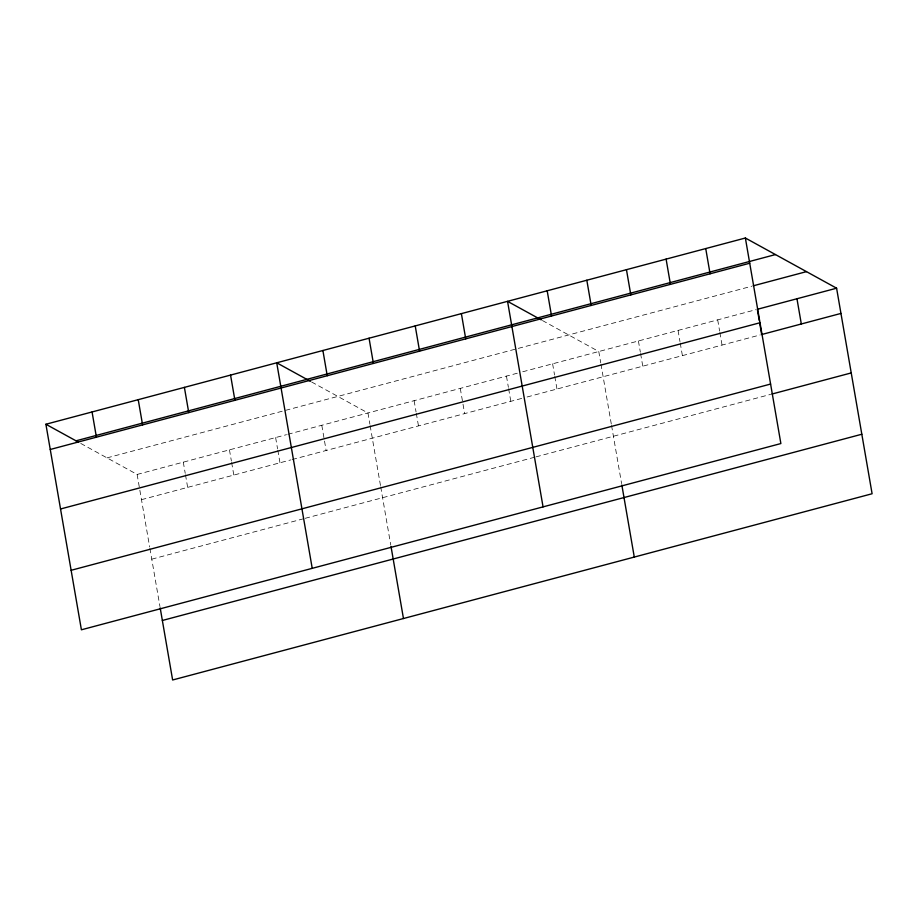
<?xml version="1.0" encoding="UTF-8"?>
<svg xmlns="http://www.w3.org/2000/svg" width="918" height="918" viewBox="0 0 918 918"><rect width="100%" height="100%" fill="white"/><g stroke="black" fill="none" stroke-linecap="round" stroke-linejoin="round"><path stroke-width="0.69" stroke-dasharray="4.59 3.44" d="M107.027 457.875L751.819 286.198M80.773 443.44L137.126 474.445L286.485 434.673M287.839 434.306L517.304 373.213M522.744 371.767L755.962 309.676M141.487 499.667L290.845 459.895M292.199 459.528L521.665 398.435M527.093 396.989L760.311 334.898M151.768 559.165L303.835 518.681M305.189 518.314L534.666 457.221M536.02 456.854L770.592 394.396M542.423 320.52L598.777 351.525L600.716 362.736M311.604 381.98L367.957 412.985L369.885 424.196M717.692 319.866L719.62 331.065M719.861 332.477L722.041 345.088M678.046 330.411L679.986 341.622M680.227 343.022L682.407 355.633M638.412 340.968L640.351 352.179M640.592 353.579L642.772 366.19M600.957 364.136L611.308 424.082M611.549 425.436L621.601 483.625M552.613 363.815L554.552 375.026M554.793 376.426L556.974 389.037M506.449 376.105L508.388 387.316M508.629 388.716L510.81 401.327M460.285 388.394L464.634 413.616M414.121 400.684L416.049 411.895M416.302 413.295L418.47 425.906M370.126 425.596L380.488 485.542M380.718 486.884L390.77 545.085M321.793 425.275L326.142 450.497M275.618 437.565L277.557 448.776M277.798 450.176L279.979 462.787M229.454 449.854L231.393 461.065M231.634 462.465L233.815 475.076M183.29 462.144L185.229 473.355M185.47 474.755L187.651 487.366M137.126 474.445L149.657 547.002M149.898 548.344L159.95 606.546"/><path stroke-width="1.38" d="M745.37 238.014L780.874 443.555L81.404 629.794L45.9 424.254L745.37 238.014L836.596 288.206L872.1 493.746L172.63 679.986L160.191 607.934M76.01 440.824L775.469 254.573M50.26 449.476L749.719 263.236M753.185 285.831L806.486 271.636M836.596 288.206L757.327 309.309L759.255 320.52M60.531 508.985L760.001 322.746M840.957 313.428L761.676 334.531L759.748 323.32M71.122 570.296L770.592 384.057M771.958 394.04L851.227 372.926M162.348 620.476L861.818 434.237M541.23 319.866L507.551 301.345L543.054 506.885M310.41 381.326L276.72 362.794L312.223 568.345M45.9 424.254L78.386 442.132M796.962 298.752L801.322 323.974M705.735 248.571L710.084 273.793M666.101 259.128L670.45 284.351M626.455 269.674L630.815 294.896M586.82 280.231L591.181 305.453M621.842 485.014L634.281 557.065M547.185 290.788L551.546 316.01M461.387 313.635L465.736 338.857M415.223 325.924L419.572 351.146M369.059 338.214L373.408 363.436M391.011 546.474L403.461 618.525M322.895 350.504L327.244 375.726M230.556 375.095L234.916 400.317M184.392 387.385L188.752 412.607M138.228 399.674L142.588 424.896M92.064 411.964L96.424 437.186"/></g></svg>
